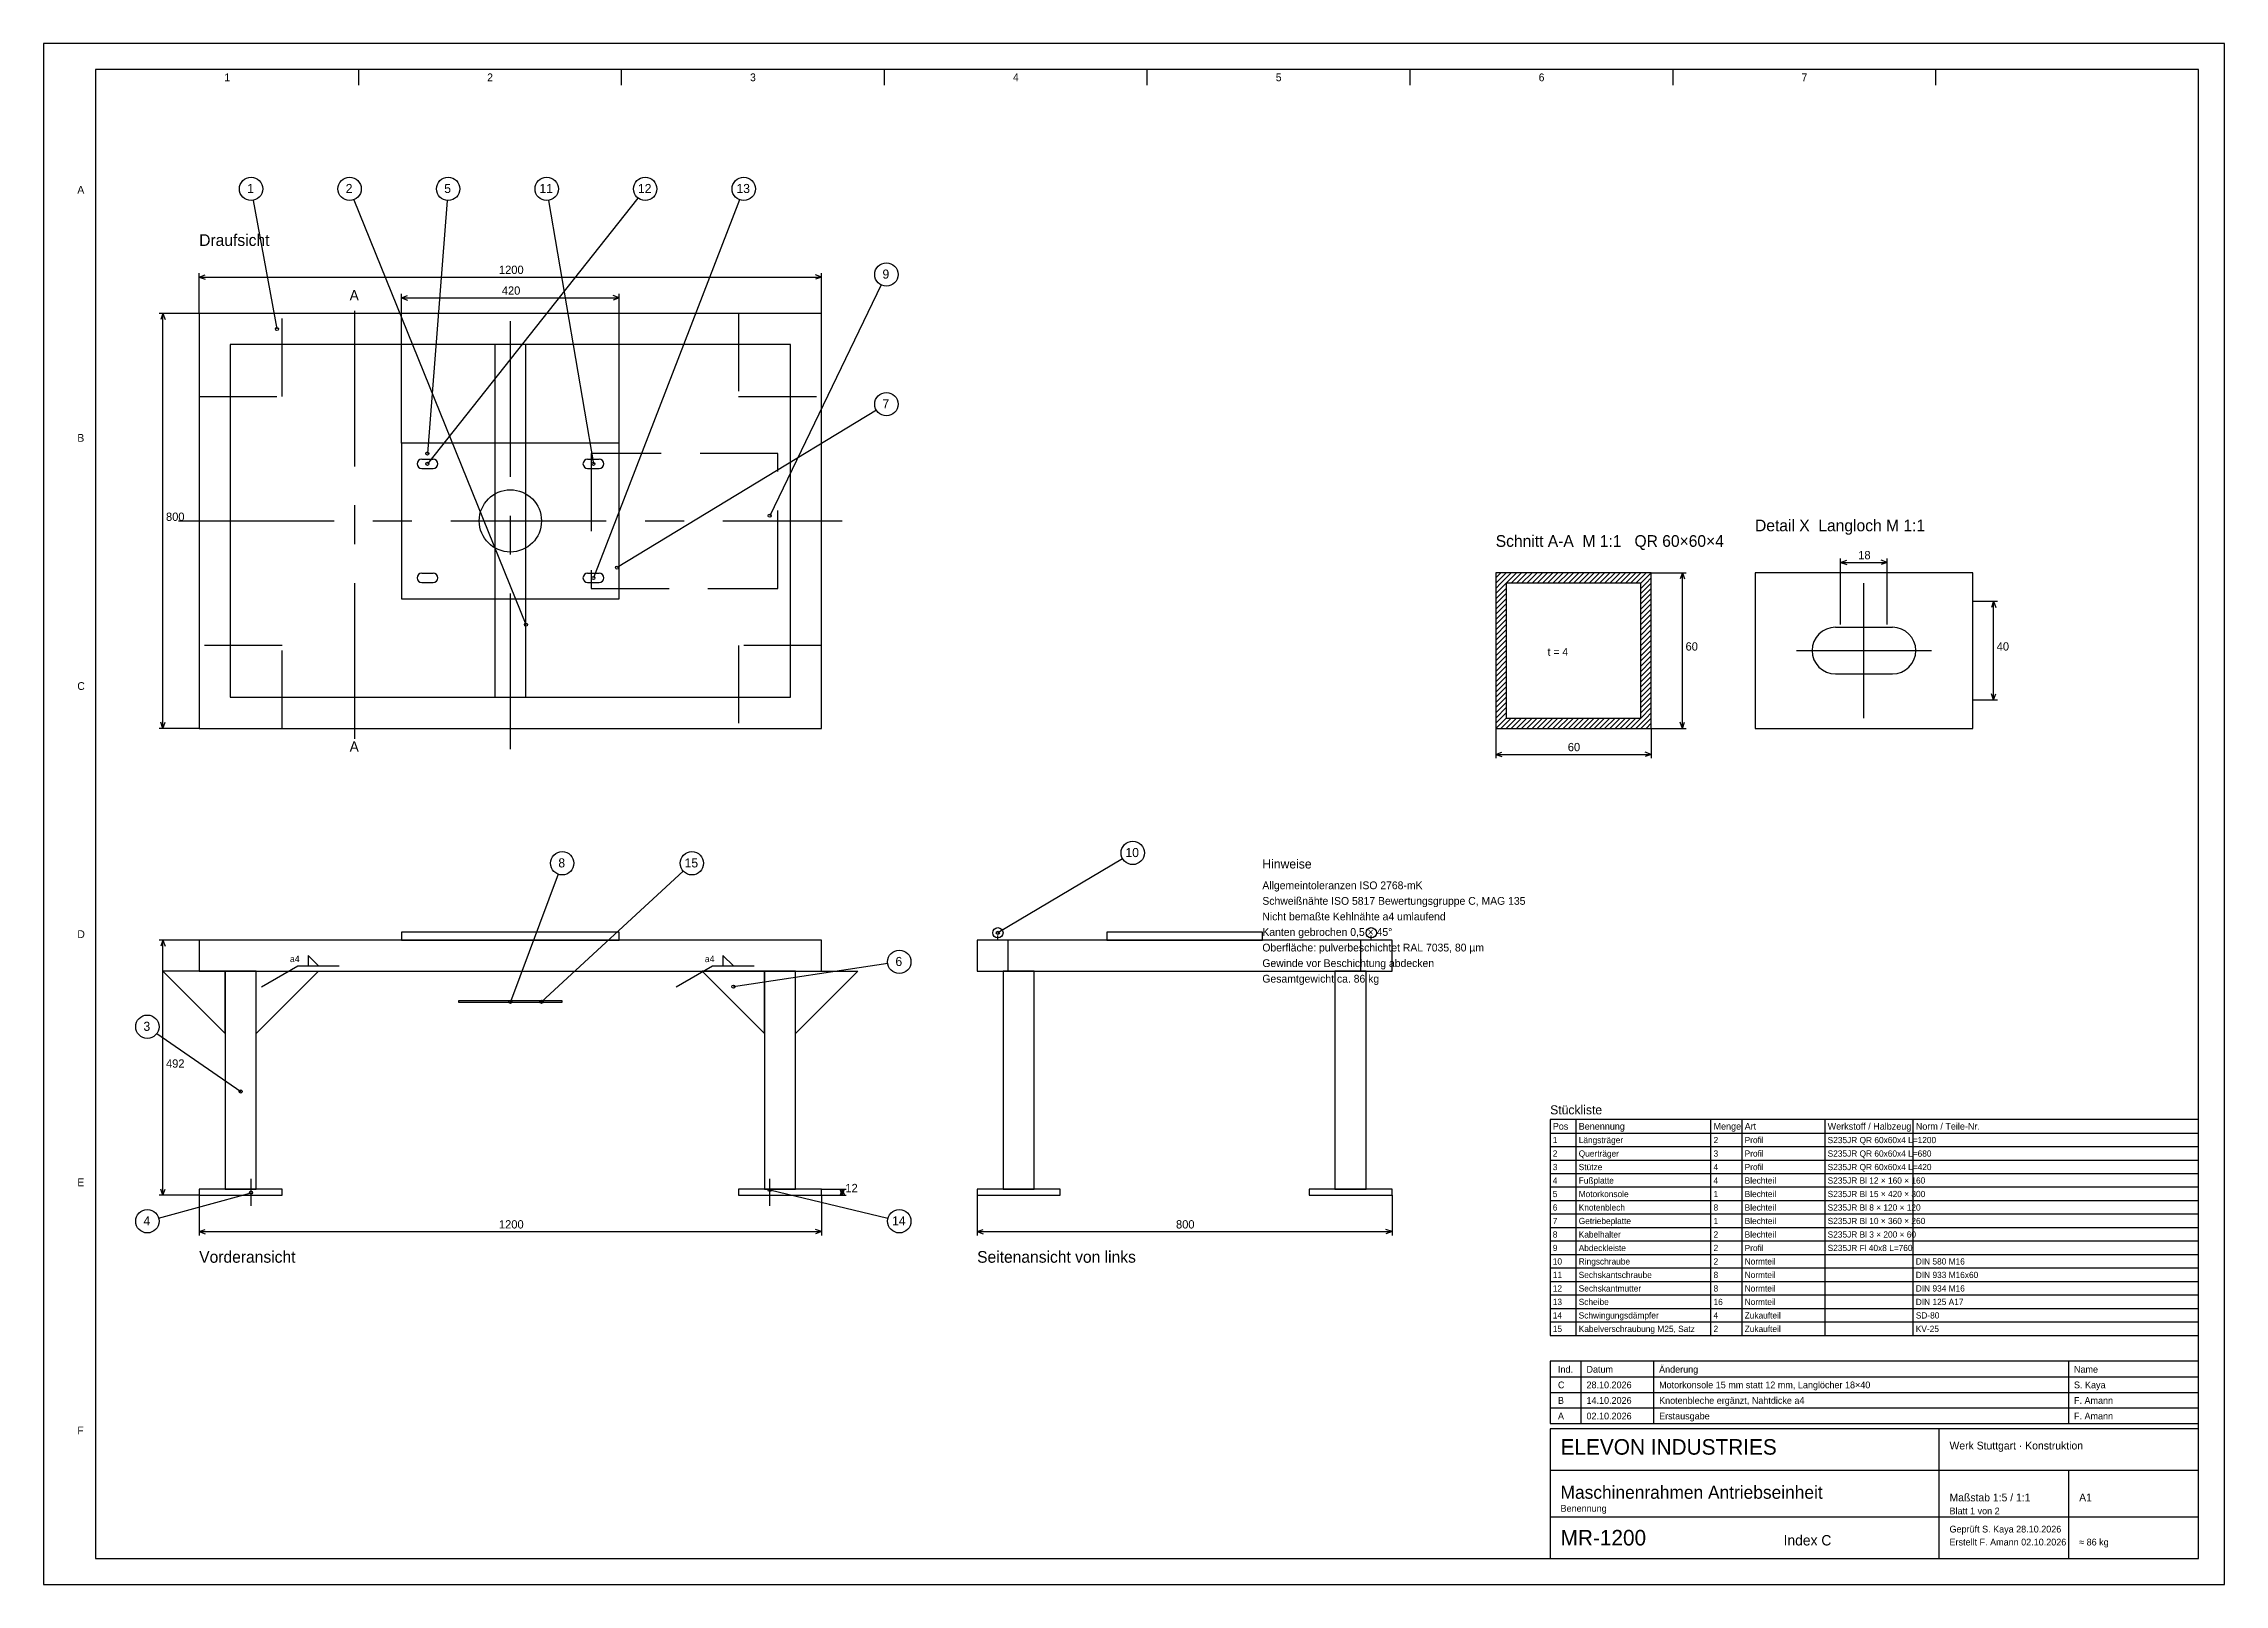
# Model space of a CAD drawing. Header units: millimetres. Extents: x 0 to 1782, y 0 to 594.
# Drawn here: x 0 to 841, y 0 to 594 of the extents above; entities that cross this region are included whole.
import ezdxf

# ---------------------------------------------------------------- set-up
doc = ezdxf.new("R2010")
doc.units = ezdxf.units.MM
doc.header["$LTSCALE"] = 5
doc.linetypes.add('CENTER', pattern=[21, 12, -3, 3, -3])
doc.linetypes.add('DASHED', pattern=[9, 6, -3])
for name, color, linetype in [('ANSICHT', 7, 'CONTINUOUS'), ('BEMASSUNG', 3, 'CONTINUOUS'), ('MITTELLINIE', 1, 'CENTER'), ('POSNR', 1, 'CONTINUOUS'), ('RAHMEN', 7, 'CONTINUOUS'), ('SCHRAFFUR', 8, 'CONTINUOUS'), ('SCHWEISS', 6, 'CONTINUOUS'), ('STUECKLISTE', 7, 'CONTINUOUS'), ('TEXT', 7, 'CONTINUOUS'), ('VERDECKT', 8, 'DASHED')]:
    doc.layers.add(name, color=color, linetype=linetype)

msp = doc.modelspace()

# ---------------------------------------------------------------- linework, layer by layer
at = {"layer": 'ANSICHT'}
for p, q in [((300, 490), (60, 490)), ((60, 490), (60, 330)), ((300, 330), (300, 490)), ((288, 478), (72, 478)), ((72, 478), (72, 342)), ((186, 478), (174, 478)), ((174, 478), (174, 342)), ((186, 342), (186, 478)), ((288, 342), (288, 478)), ((222, 440), (138, 440)), ((138, 440), (138, 380)), ((222, 380), (222, 440)), ((145.8, 433.8), (150.2, 433.8)), ((145.8, 430.2), (150.2, 430.2)), ((209.8, 433.8), (214.2, 433.8)), ((209.8, 430.2), (214.2, 430.2)), ((145.8, 389.8), (150.2, 389.8)), ((209.8, 389.8), (214.2, 389.8)), ((620, 390), (560, 390)), ((560, 390), (560, 330)), ((620, 330), (620, 390)), ((744, 390), (660, 390)), ((660, 390), (660, 330)), ((744, 330), (744, 390)), ((138, 380), (222, 380)), ((145.8, 386.2), (150.2, 386.2)), ((209.8, 386.2), (214.2, 386.2)), ((616, 386), (564, 386)), ((564, 386), (564, 334)), ((616, 334), (616, 386)), ((691, 369), (713, 369)), ((691, 351), (713, 351)), ((72, 342), (288, 342)), ((174, 342), (186, 342)), ((60, 330), (300, 330)), ((560, 330), (620, 330)), ((564, 334), (616, 334)), ((660, 330), (744, 330)), ((300, 248.4), (60, 248.4)), ((60, 248.4), (60, 236.4)), ((222, 251.4), (138, 251.4)), ((138, 251.4), (138, 248.4)), ((138, 248.4), (222, 248.4)), ((222, 248.4), (222, 251.4)), ((300, 236.4), (300, 248.4)), ((520, 248.4), (360, 248.4)), ((360, 248.4), (360, 236.4)), ((368, 248.4), (368, 250.2)), ((470, 251.4), (410, 251.4)), ((410, 251.4), (410, 248.4)), ((410, 248.4), (470, 248.4)), ((470, 248.4), (470, 251.4)), ((512, 248.4), (512, 250.2)), ((520, 236.4), (520, 248.4)), ((70, 236.4), (46, 236.4)), ((46, 236.4), (70, 212.4)), ((60, 236.4), (300, 236.4)), ((82, 236.4), (70, 236.4)), ((70, 236.4), (70, 152.4)), ((70, 212.4), (70, 236.4)), ((82, 152.4), (82, 236.4)), ((82, 236.4), (106, 236.4)), ((106, 236.4), (82, 212.4)), ((82, 212.4), (82, 236.4)), ((278, 236.4), (254, 236.4)), ((254, 236.4), (278, 212.4)), ((290, 236.4), (278, 236.4)), ((278, 236.4), (278, 152.4)), ((278, 212.4), (278, 236.4)), ((290, 152.4), (290, 236.4)), ((290, 236.4), (314, 236.4)), ((314, 236.4), (290, 212.4)), ((290, 212.4), (290, 236.4)), ((360, 236.4), (520, 236.4)), ((382, 236.4), (370, 236.4)), ((370, 236.4), (370, 152.4)), ((382, 152.4), (382, 236.4)), ((510, 236.4), (498, 236.4)), ((498, 236.4), (498, 152.4)), ((510, 152.4), (510, 236.4)), ((200, 225), (160, 225)), ((160, 225), (160, 224.4)), ((160, 224.4), (200, 224.4)), ((200, 224.4), (200, 225)), ((92, 152.4), (60, 152.4)), ((60, 152.4), (60, 150)), ((70, 152.4), (82, 152.4)), ((92, 150), (92, 152.4)), ((300, 152.4), (268, 152.4)), ((268, 152.4), (268, 150)), ((278, 152.4), (290, 152.4)), ((300, 150), (300, 152.4)), ((392, 152.4), (360, 152.4)), ((360, 152.4), (360, 150)), ((370, 152.4), (382, 152.4)), ((392, 150), (392, 152.4)), ((520, 152.4), (488, 152.4)), ((488, 152.4), (488, 150)), ((498, 152.4), (510, 152.4)), ((520, 150), (520, 152.4)), ((60, 150), (92, 150)), ((268, 150), (300, 150)), ((360, 150), (392, 150)), ((488, 150), (520, 150))]:
    msp.add_line(p, q, dxfattribs=at)
for centre, radius in [((180, 410), 12), ((368, 251.2), 2), ((512, 251.2), 2)]:
    msp.add_circle(centre, radius, dxfattribs=at)
for centre, radius, start, end in [((145.8, 432), 1.8, 90, 270), ((150.2, 432), 1.8, 270, 90), ((209.8, 432), 1.8, 90, 270), ((214.2, 432), 1.8, 270, 90), ((145.8, 388), 1.8, 90, 270), ((150.2, 388), 1.8, 270, 90), ((209.8, 388), 1.8, 90, 270), ((214.2, 388), 1.8, 270, 90), ((691, 360), 9, 90, 270), ((713, 360), 9, 270, 90)]:
    msp.add_arc(centre, radius, start, end, dxfattribs=at)
at = {"layer": 'BEMASSUNG'}
for p, q in [((60, 490), (60, 505.5)), ((60, 504), (62.349, 504.855)), ((300, 504), (297.651, 504.855)), ((300, 490), (300, 505.5)), ((60, 504), (300, 504)), ((60, 504), (62.349, 503.145)), ((138, 440), (138, 497.5)), ((138, 496), (140.349, 496.855)), ((222, 496), (219.651, 496.855)), ((222, 440), (222, 497.5)), ((300, 504), (297.651, 503.145)), ((60, 490), (44.5, 490)), ((46, 490), (45.145, 487.651)), ((46, 330), (46, 490)), ((46, 490), (46.855, 487.651)), ((138, 496), (222, 496)), ((138, 496), (140.349, 495.145)), ((222, 496), (219.651, 495.145)), ((693, 370), (693, 395.5)), ((711, 370), (711, 395.5)), ((620, 390), (633.5, 390)), ((632, 390), (631.145, 387.651)), ((632, 330), (632, 390)), ((632, 390), (632.855, 387.651)), ((693, 394), (695.349, 394.855)), ((693, 394), (711, 394)), ((693, 394), (695.349, 393.145)), ((711, 394), (708.651, 394.855)), ((711, 394), (708.651, 393.145)), ((744, 379), (753.5, 379)), ((752, 379), (751.145, 376.651)), ((752, 341), (752, 379)), ((752, 379), (752.855, 376.651)), ((744, 341), (753.5, 341)), ((752, 341), (751.145, 343.349)), ((752, 341), (752.855, 343.349)), ((60, 330), (44.5, 330)), ((46, 330), (45.145, 332.349)), ((46, 330), (46.855, 332.349)), ((560, 330), (560, 318.5)), ((620, 330), (620, 318.5)), ((620, 330), (633.5, 330)), ((632, 330), (631.145, 332.349)), ((632, 330), (632.855, 332.349)), ((560, 320), (562.349, 320.855)), ((560, 320), (620, 320)), ((560, 320), (562.349, 319.145)), ((620, 320), (617.651, 320.855)), ((620, 320), (617.651, 319.145)), ((60, 248.4), (44.5, 248.4)), ((46, 248.4), (45.145, 246.051)), ((46, 150), (46, 248.4)), ((46, 248.4), (46.855, 246.051)), ((46, 150), (45.145, 152.349)), ((46, 150), (46.855, 152.349)), ((300, 152.4), (309.5, 152.4)), ((308, 152.4), (307.145, 150.051)), ((308, 150), (307.145, 152.349)), ((308, 150), (308, 152.4)), ((308, 152.4), (308.855, 150.051)), ((308, 150), (308.855, 152.349)), ((60, 150), (44.5, 150)), ((60, 150), (60, 134.5)), ((300, 150), (300, 134.5)), ((300, 150), (309.5, 150)), ((360, 150), (360, 134.5)), ((520, 150), (520, 134.5)), ((60, 136), (62.349, 136.855)), ((60, 136), (300, 136)), ((60, 136), (62.349, 135.145)), ((300, 136), (297.651, 136.855)), ((300, 136), (297.651, 135.145)), ((360, 136), (362.349, 136.855)), ((360, 136), (520, 136)), ((360, 136), (362.349, 135.145)), ((520, 136), (517.651, 136.855)), ((520, 136), (517.651, 135.145))]:
    msp.add_line(p, q, dxfattribs=at)
at = {"layer": 'MITTELLINIE'}
for p, q in [((180, 322), (180, 498)), ((120, 326), (120, 494)), ((52, 410), (308, 410)), ((702, 334), (702, 386)), ((676, 360), (728, 360)), ((80, 146), (80, 156.4)), ((280, 146), (280, 156.4))]:
    msp.add_line(p, q, dxfattribs=at)
at = {"layer": 'POSNR'}
for p, q in [((80.819, 533.575), (90, 484)), ((119.688, 533.829), (186, 370)), ((229.205, 534.473), (148, 432)), ((155.648, 533.514), (148, 436)), ((194.753, 533.564), (212, 432)), ((268.377, 533.803), (212, 388)), ((323.04, 500.949), (280, 412)), ((321.153, 452.665), (221.2, 392)), ((416.128, 279.707), (368, 251.2)), ((198.422, 273.786), (180, 224.6)), ((246.689, 274.952), (192, 224.6)), ((325.55, 239.332), (266, 230.4)), ((43.696, 212.433), (76, 190)), ((325.624, 141.05), (280, 152)), ((44.339, 141.193), (80, 151))]:
    msp.add_line(p, q, dxfattribs=at)
for centre, radius in [((80, 538), 4.5), ((118, 538), 4.5), ((156, 538), 4.5), ((194, 538), 4.5), ((232, 538), 4.5), ((270, 538), 4.5), ((325, 505), 4.5), ((90, 484), 0.6), ((325, 455), 4.5), ((148, 436), 0.6), ((148, 432), 0.6), ((212, 432), 0.6), ((280, 412), 0.6), ((212, 388), 0.6), ((221.2, 392), 0.6), ((186, 370), 0.6), ((420, 282), 4.5), ((200, 278), 4.5), ((250, 278), 4.5), ((330, 240), 4.5), ((368, 251.2), 0.6), ((266, 230.4), 0.6), ((40, 215), 4.5), ((180, 224.6), 0.6), ((192, 224.6), 0.6), ((76, 190), 0.6), ((80, 151), 0.6), ((280, 152), 0.6), ((40, 140), 4.5), ((330, 140), 4.5)]:
    msp.add_circle(centre, radius, dxfattribs=at)
at = {"layer": 'RAHMEN'}
for p, q in [((841, 594), (0, 594)), ((0, 594), (0, 0)), ((841, 0), (841, 594)), ((831, 584), (20, 584)), ((20, 584), (20, 10)), ((121.375, 584), (121.375, 578)), ((222.75, 584), (222.75, 578)), ((324.125, 584), (324.125, 578)), ((425.5, 584), (425.5, 578)), ((526.875, 584), (526.875, 578)), ((628.25, 584), (628.25, 578)), ((729.625, 584), (729.625, 578)), ((831, 10), (831, 584)), ((831, 86), (581, 86)), ((581, 86), (581, 62)), ((593, 62), (593, 86)), ((621, 62), (621, 86)), ((781, 62), (781, 86)), ((831, 62), (831, 86)), ((581, 80), (831, 80)), ((581, 74), (831, 74)), ((581, 68), (831, 68)), ((581, 62), (831, 62)), ((831, 60), (581, 60)), ((581, 60), (581, 10)), ((731, 10), (731, 60)), ((831, 10), (831, 60)), ((581, 44), (831, 44)), ((781, 10), (781, 44)), ((581, 26), (831, 26)), ((20, 10), (831, 10)), ((581, 10), (831, 10)), ((0, 0), (841, 0))]:
    msp.add_line(p, q, dxfattribs=at)
at = {"layer": 'SCHRAFFUR'}
for p, q in [((560, 388), (562, 390)), ((560, 386), (564, 390)), ((562, 386), (566, 390)), ((564, 386), (568, 390)), ((566, 386), (570, 390)), ((568, 386), (572, 390)), ((570, 386), (574, 390)), ((572, 386), (576, 390)), ((574, 386), (578, 390)), ((576, 386), (580, 390)), ((578, 386), (582, 390)), ((580, 386), (584, 390)), ((582, 386), (586, 390)), ((584, 386), (588, 390)), ((586, 386), (590, 390)), ((588, 386), (592, 390)), ((590, 386), (594, 390)), ((592, 386), (596, 390)), ((594, 386), (598, 390)), ((596, 386), (600, 390)), ((598, 386), (602, 390)), ((600, 386), (604, 390)), ((602, 386), (606, 390)), ((604, 386), (608, 390)), ((606, 386), (610, 390)), ((608, 386), (612, 390)), ((610, 386), (614, 390)), ((612, 386), (616, 390)), ((614, 386), (618, 390)), ((616, 386), (620, 390)), ((618, 386), (620, 388)), ((560, 384), (562, 386)), ((560, 382), (564, 386)), ((560, 380), (564, 384)), ((560, 378), (564, 382)), ((560, 376), (564, 380)), ((616, 384), (618, 386)), ((616, 382), (620, 386)), ((616, 380), (620, 384)), ((616, 378), (620, 382)), ((616, 376), (620, 380)), ((560, 374), (564, 378)), ((560, 372), (564, 376)), ((560, 370), (564, 374)), ((560, 368), (564, 372)), ((616, 374), (620, 378)), ((616, 372), (620, 376)), ((616, 370), (620, 374)), ((616, 368), (620, 372)), ((560, 366), (564, 370)), ((560, 364), (564, 368)), ((560, 362), (564, 366)), ((560, 360), (564, 364)), ((560, 358), (564, 362)), ((616, 366), (620, 370)), ((616, 364), (620, 368)), ((616, 362), (620, 366)), ((616, 360), (620, 364)), ((616, 358), (620, 362)), ((560, 356), (564, 360)), ((560, 354), (564, 358)), ((560, 352), (564, 356)), ((560, 350), (564, 354)), ((616, 356), (620, 360)), ((616, 354), (620, 358)), ((616, 352), (620, 356)), ((616, 350), (620, 354)), ((560, 348), (564, 352)), ((560, 346), (564, 350)), ((560, 344), (564, 348)), ((560, 342), (564, 346)), ((616, 348), (620, 352)), ((616, 346), (620, 350)), ((616, 344), (620, 348)), ((616, 342), (620, 346)), ((560, 340), (564, 344)), ((560, 338), (564, 342)), ((560, 336), (564, 340)), ((560, 334), (564, 338)), ((616, 340), (620, 344)), ((616, 338), (620, 342)), ((616, 336), (620, 340)), ((616, 334), (620, 338)), ((560, 332), (562, 334)), ((560, 330), (564, 334)), ((562, 334), (564, 336)), ((562, 330), (566, 334)), ((564, 330), (568, 334)), ((566, 330), (570, 334)), ((568, 330), (572, 334)), ((570, 330), (574, 334)), ((572, 330), (576, 334)), ((574, 330), (578, 334)), ((576, 330), (580, 334)), ((578, 330), (582, 334)), ((580, 330), (584, 334)), ((582, 330), (586, 334)), ((584, 330), (588, 334)), ((586, 330), (590, 334)), ((588, 330), (592, 334)), ((590, 330), (594, 334)), ((592, 330), (596, 334)), ((594, 330), (598, 334)), ((596, 330), (600, 334)), ((598, 330), (602, 334)), ((600, 330), (604, 334)), ((602, 330), (606, 334)), ((604, 330), (608, 334)), ((606, 330), (610, 334)), ((608, 330), (612, 334)), ((610, 330), (614, 334)), ((612, 330), (616, 334)), ((614, 330), (618, 334)), ((616, 330), (620, 334)), ((618, 334), (620, 336)), ((618, 330), (620, 332))]:
    msp.add_line(p, q, dxfattribs=at)
at = {"layer": 'SCHWEISS'}
for p, q in [((84, 230.4), (98, 238.4)), ((98, 238.4), (114, 238.4)), ((106, 238.4), (102, 242.4)), ((102, 242.4), (102, 238.4)), ((102, 238.4), (106, 238.4)), ((244, 230.4), (258, 238.4)), ((258, 238.4), (274, 238.4)), ((266, 238.4), (262, 242.4)), ((262, 242.4), (262, 238.4)), ((262, 238.4), (266, 238.4))]:
    msp.add_line(p, q, dxfattribs=at)
at = {"layer": 'STUECKLISTE'}
for p, q in [((831, 179.2), (581, 179.2)), ((581, 179.2), (581, 96)), ((591, 96), (591, 179.2)), ((643, 96), (643, 179.2)), ((655, 96), (655, 179.2)), ((687, 96), (687, 179.2)), ((721, 96), (721, 179.2)), ((831, 96), (831, 179.2)), ((581, 174), (831, 174)), ((581, 168.8), (831, 168.8)), ((581, 163.6), (831, 163.6)), ((581, 158.4), (831, 158.4)), ((581, 153.2), (831, 153.2)), ((581, 148), (831, 148)), ((581, 142.8), (831, 142.8)), ((581, 137.6), (831, 137.6)), ((581, 132.4), (831, 132.4)), ((581, 127.2), (831, 127.2)), ((581, 122), (831, 122)), ((581, 116.8), (831, 116.8)), ((581, 111.6), (831, 111.6)), ((581, 106.4), (831, 106.4)), ((581, 101.2), (831, 101.2)), ((581, 96), (831, 96))]:
    msp.add_line(p, q, dxfattribs=at)
at = {"layer": 'VERDECKT'}
for p, q in [((92, 490), (60, 490)), ((60, 490), (60, 458)), ((92, 458), (92, 490)), ((300, 490), (268, 490)), ((268, 490), (268, 458)), ((300, 458), (300, 490)), ((60, 458), (92, 458)), ((268, 458), (300, 458)), ((283.2, 436), (211.2, 436)), ((211.2, 436), (211.2, 384)), ((283.2, 384), (283.2, 436)), ((211.2, 384), (283.2, 384)), ((92, 362), (60, 362)), ((60, 362), (60, 330)), ((92, 330), (92, 362)), ((300, 362), (268, 362)), ((268, 362), (268, 330)), ((300, 330), (300, 362)), ((60, 330), (92, 330)), ((268, 330), (300, 330)), ((372, 236.4), (372, 248.4)), ((508, 236.4), (508, 248.4))]:
    msp.add_line(p, q, dxfattribs=at)

# ---------------------------------------------------------------- texts
at = {"layer": 'BEMASSUNG'}
for s, p in [('1200', (175.6, 505.2)), ('420', (176.7, 497.2)), ('800', (47.2, 410)), ('18', (699.8, 395.2)), ('60', (633.2, 360)), ('40', (753.2, 360)), ('60', (587.8, 321.2)), ('492', (47.2, 199.2)), ('12', (309.2, 151.2)), ('1200', (175.6, 137.2)), ('800', (436.7, 137.2))]:
    msp.add_text(s, height=3.2, dxfattribs=at).set_placement(p)
at = {"layer": 'POSNR'}
for s, p in [('1', (78.5, 536.4)), ('2', (116.5, 536.4)), ('5', (154.5, 536.4)), ('11', (191.2, 536.4)), ('12', (229.2, 536.4)), ('13', (267.2, 536.4)), ('9', (323.5, 503.4)), ('7', (323.5, 453.4)), ('8', (198.5, 276.4)), ('15', (247.2, 276.4)), ('10', (417.2, 280.4)), ('6', (328.5, 238.4)), ('3', (38.5, 213.4)), ('4', (38.5, 138.4)), ('14', (327.2, 138.4))]:
    msp.add_text(s, height=3.5, dxfattribs=at).set_placement(p)
at = {"layer": 'RAHMEN'}
for s, p in [('1', (69.688, 579.5)), ('2', (171.062, 579.5)), ('3', (272.438, 579.5)), ('4', (373.812, 579.5)), ('5', (475.188, 579.5)), ('6', (576.562, 579.5)), ('7', (677.938, 579.5)), ('A', (13, 536.167)), ('B', (13, 440.5)), ('C', (13, 344.833)), ('D', (13, 249.167)), ('E', (13, 153.5)), ('F', (13, 57.833))]:
    msp.add_text(s, height=3, dxfattribs=at).set_placement(p)
at = {"layer": 'SCHWEISS'}
for p in [(95, 239.9), (255, 239.9)]:
    msp.add_text('a4', height=2.5, dxfattribs=at).set_placement(p)
at = {"layer": 'STUECKLISTE'}
for s, height, p in [('Stückliste', 3.5, (581, 181.2)), ('Pos', 2.6, (582, 175.3)), ('Benennung', 2.6, (592, 175.3)), ('Menge', 2.6, (644, 175.3)), ('Art', 2.6, (656, 175.3)), ('Werkstoff / Halbzeug', 2.6, (688, 175.3)), ('Norm / Teile-Nr.', 2.6, (722, 175.3)), ('1', 2.4, (582, 170.1)), ('Längsträger', 2.4, (592, 170.1)), ('2', 2.4, (644, 170.1)), ('Profil', 2.4, (656, 170.1)), ('S235JR QR 60x60x4 L=1200', 2.4, (688, 170.1)), ('3', 2.4, (582, 159.7)), ('2', 2.4, (582, 164.9)), ('Stütze', 2.4, (592, 159.7)), ('Querträger', 2.4, (592, 164.9)), ('4', 2.4, (644, 159.7)), ('3', 2.4, (644, 164.9)), ('Profil', 2.4, (656, 164.9)), ('Profil', 2.4, (656, 159.7)), ('S235JR QR 60x60x4 L=680', 2.4, (688, 164.9)), ('S235JR QR 60x60x4 L=420', 2.4, (688, 159.7)), ('4', 2.4, (582, 154.5)), ('5', 2.4, (582, 149.3)), ('Fußplatte', 2.4, (592, 154.5)), ('Motorkonsole', 2.4, (592, 149.3)), ('4', 2.4, (644, 154.5)), ('1', 2.4, (644, 149.3)), ('Blechteil', 2.4, (656, 154.5)), ('Blechteil', 2.4, (656, 149.3)), ('S235JR Bl 12 × 160 × 160', 2.4, (688, 154.5)), ('S235JR Bl 15 × 420 × 300', 2.4, (688, 149.3)), ('6', 2.4, (582, 144.1)), ('Knotenblech', 2.4, (592, 144.1)), ('8', 2.4, (644, 144.1)), ('Blechteil', 2.4, (656, 144.1)), ('S235JR Bl 8 × 120 × 120', 2.4, (688, 144.1)), ('8', 2.4, (582, 133.7)), ('7', 2.4, (582, 138.9)), ('Getriebeplatte', 2.4, (592, 138.9)), ('Kabelhalter', 2.4, (592, 133.7)), ('2', 2.4, (644, 133.7)), ('1', 2.4, (644, 138.9)), ('Blechteil', 2.4, (656, 138.9)), ('Blechteil', 2.4, (656, 133.7)), ('S235JR Bl 10 × 360 × 260', 2.4, (688, 138.9)), ('S235JR Bl 3 × 200 × 60', 2.4, (688, 133.7)), ('9', 2.4, (582, 128.5)), ('Abdeckleiste', 2.4, (592, 128.5)), ('2', 2.4, (644, 128.5)), ('Profil', 2.4, (656, 128.5)), ('S235JR Fl 40x8 L=760', 2.4, (688, 128.5)), ('10', 2.4, (582, 123.3)), ('11', 2.4, (582, 118.1)), ('Sechskantschraube', 2.4, (592, 118.1)), ('Ringschraube', 2.4, (592, 123.3)), ('8', 2.4, (644, 118.1)), ('2', 2.4, (644, 123.3)), ('Normteil', 2.4, (656, 123.3)), ('Normteil', 2.4, (656, 118.1)), ('DIN 580 M16', 2.4, (722, 123.3)), ('DIN 933 M16x60', 2.4, (722, 118.1)), ('12', 2.4, (582, 112.9)), ('13', 2.4, (582, 107.7)), ('Sechskantmutter', 2.4, (592, 112.9)), ('Scheibe', 2.4, (592, 107.7)), ('8', 2.4, (644, 112.9)), ('16', 2.4, (644, 107.7)), ('Normteil', 2.4, (656, 112.9)), ('Normteil', 2.4, (656, 107.7)), ('DIN 934 M16', 2.4, (722, 112.9)), ('DIN 125 A17', 2.4, (722, 107.7)), ('14', 2.4, (582, 102.5)), ('Schwingungsdämpfer', 2.4, (592, 102.5)), ('4', 2.4, (644, 102.5)), ('Zukaufteil', 2.4, (656, 102.5)), ('SD-80', 2.4, (722, 102.5)), ('15', 2.4, (582, 97.3)), ('Kabelverschraubung M25, Satz', 2.4, (592, 97.3)), ('2', 2.4, (644, 97.3)), ('Zukaufteil', 2.4, (656, 97.3)), ('KV-25', 2.4, (722, 97.3))]:
    msp.add_text(s, height=height, dxfattribs=at).set_placement(p)
at = {"layer": 'TEXT'}
for s, height, p in [('Draufsicht', 4.5, (60, 516)), ('A', 4, (118, 495)), ('Schnitt A-A  M 1:1   QR 60×60×4', 4.5, (560, 400)), ('Detail X  Langloch M 1:1', 4.5, (660, 406)), ('t = 4', 3, (580, 358)), ('A', 4, (118, 321)), ('Hinweise', 3.5, (470, 276)), ('Allgemeintoleranzen ISO 2768-mK', 3, (470, 268)), ('Schweißnähte ISO 5817 Bewertungsgruppe C, MAG 135', 3, (470, 262)), ('Nicht bemaßte Kehlnähte a4 umlaufend', 3, (470, 256)), ('Kanten gebrochen 0,5 × 45°', 3, (470, 250)), ('Oberfläche: pulverbeschichtet RAL 7035, 80 µm', 3, (470, 244)), ('Gewinde vor Beschichtung abdecken', 3, (470, 238)), ('Gesamtgewicht ca. 86 kg', 3, (470, 232)), ('Vorderansicht', 4.5, (60, 124)), ('Seitenansicht von links', 4.5, (360, 124)), ('Ind.', 2.6, (584, 81.6)), ('Datum', 2.6, (595, 81.6)), ('Änderung', 2.6, (623, 81.6)), ('Name', 2.6, (783, 81.6)), ('C', 2.6, (584, 75.6)), ('28.10.2026', 2.6, (595, 75.6)), ('Motorkonsole 15 mm statt 12 mm, Langlöcher 18×40', 2.6, (623, 75.6)), ('S. Kaya', 2.6, (783, 75.6)), ('B', 2.6, (584, 69.6)), ('14.10.2026', 2.6, (595, 69.6)), ('Knotenbleche ergänzt, Nahtdicke a4', 2.6, (623, 69.6)), ('F. Amann', 2.6, (783, 69.6)), ('A', 2.6, (584, 63.6)), ('02.10.2026', 2.6, (595, 63.6)), ('Erstausgabe', 2.6, (623, 63.6)), ('F. Amann', 2.6, (783, 63.6)), ('ELEVON INDUSTRIES', 6, (585, 50)), ('Werk Stuttgart · Konstruktion', 3, (735, 52)), ('Maschinenrahmen Antriebseinheit', 5, (585, 33)), ('Maßstab 1:5 / 1:1', 3, (735, 32)), ('A1', 3, (785, 32)), ('Benennung', 2.6, (585, 28)), ('Blatt 1 von 2', 2.6, (735, 27)), ('MR-1200', 6, (585, 15)), ('Index C', 4, (671, 15)), ('Geprüft S. Kaya 28.10.2026', 2.6, (735, 20)), ('Erstellt F. Amann 02.10.2026', 2.6, (735, 15)), ('≈ 86 kg', 2.6, (785, 15))]:
    msp.add_text(s, height=height, dxfattribs=at).set_placement(p)

doc.saveas('drawing.dxf')
